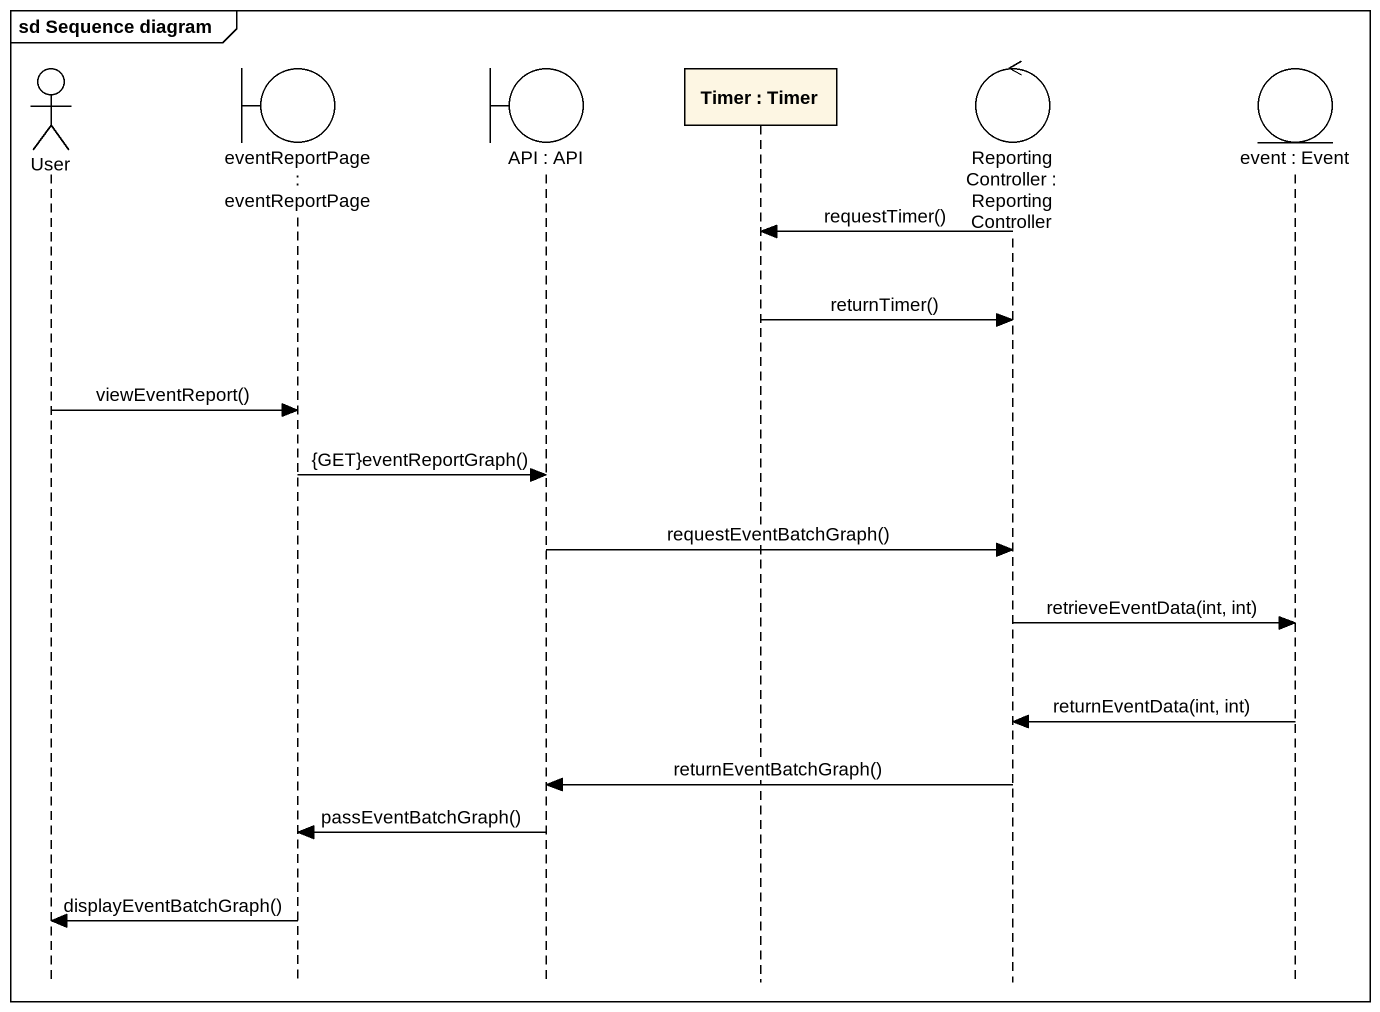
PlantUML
@startuml
mainframe sd Sequence diagram
hide footbox
actor User
boundary "eventReportPage : eventReportPage" as eventReportPage
boundary "API : API" as API
participant "Timer : Timer" as Timer
control "ReportingController : ReportingController" as ReportingController
entity "event : Event" as event

ReportingController -> Timer : requestTimer()
Timer -> ReportingController : returnTimer()
User -> eventReportPage : viewEventReport()
eventReportPage -> API : {GET}eventReportGraph()
API -> ReportingController : requestEventBatchGraph()
ReportingController -> event : retrieveEventData(int, int)
event -> ReportingController : returnEventData(int, int)
ReportingController -> API : returnEventBatchGraph()
API -> eventReportPage : passEventBatchGraph()
eventReportPage -> User : displayEventBatchGraph()
@enduml
